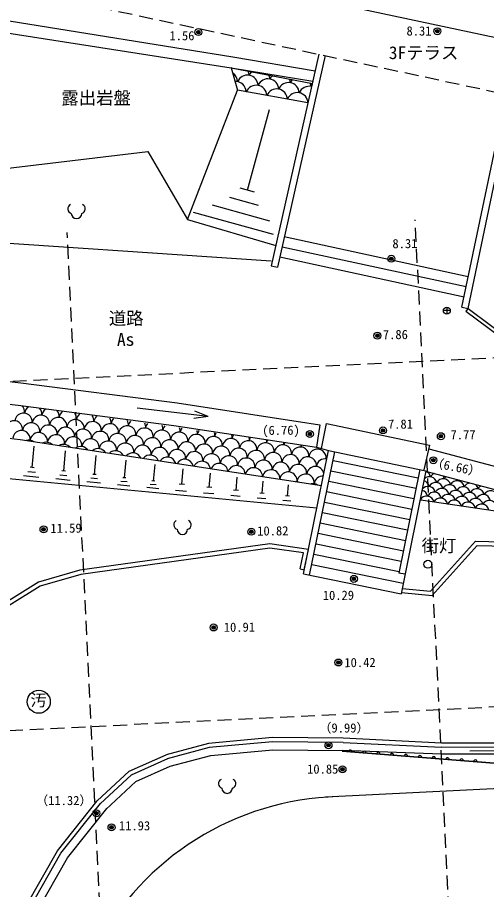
# Model space of a CAD drawing. Units: millimetres on the paper. Extents: x -297 to 277, y -210 to 190.
# Drawn here: x -8.6 to 58.8, y -70.9 to 54.2 of the extents above; entities that cross this region are included whole.
import ezdxf
from ezdxf.enums import TextEntityAlignment as Align

# ---------------------------------------------------------------- set-up
doc = ezdxf.new("R2010")
doc.units = ezdxf.units.MM
doc.header["$PDMODE"] = 32
doc.header["$PDSIZE"] = 1
doc.linetypes.add('DASHED2', pattern=[3, 2, -1])
for name, color, linetype in [('0-0_2001', 4, 'Continuous'), ('0-1_2003', 4, 'Continuous'), ('0-2_2004', 4, 'DASHED2'), ('0-4_11215', 4, 'Continuous')]:
    doc.layers.add(name, color=color, linetype=linetype)
doc.styles.add('ＭＳ ゴシック', font='')
doc.styles.get('ＭＳ ゴシック').set_extended_font_data('MS Gothic')

msp = doc.modelspace()

# ---------------------------------------------------------------- linework, layer by layer
at = {"layer": '0-0_2001'}
for p, q in [((-51.899, 75.241), (152.26, 31.583)), ((-10.061, 51.988), (22.141, 46.975)), ((22.141, 46.975), (33.783, 44.713)), ((22.141, 46.975), (23.018, 43.755)), ((22.141, 46.975), (33.857, 45.042)), ((33.154, 41.924), (23.018, 43.755)), ((24.462, 29.427), (27.642, 40.985)), ((25.494, 29.143), (23.43, 29.711)), ((26.072, 27.208), (21.944, 28.343)), ((27.681, 24.989), (19.426, 27.26)), ((15.873, 25.229), (28.547, 21.487)), ((28.203, 23.069), (16.717, 26.229)), ((53.083, 12.637), (53.083, 11.637)), ((53.583, 12.137), (52.583, 12.137)), ((56.126, 12.451), (55.828, 12.049)), ((49.338, -14.986), (77.556, -19.212)), ((38.187, -49.791), (52.33, -50.484)), ((52.33, -49.884), (38.194, -49.191)), ((52.33, -51.484), (38.173, -50.941)), ((62.226, -50.974), (56.384, -51.02)), ((97.21, -54.579), (35.677, -57.643))]:
    msp.add_line(p, q, dxfattribs=at)
at = {"layer": '0-0_2001', "linetype": 'DASHED2'}
msp.add_line((-52.703, 67.588), (150.016, 24.259), dxfattribs=at)
at = {"layer": '0-0_2001'}
for points in [[(-9.719, 53.704), (22.354, 48.519), (34.197, 46.547)], [(-27.058, 23.666), (-10.265, 32.503), (10.171, 34.961), (15.873, 25.229), (23.018, 43.755)], [(55.828, 12.049), (62.313, 7.235), (68.436, 4.114), (80.25, 1.363), (86.789, 0.2)], [(56.126, 12.451), (62.577, 7.662), (68.609, 4.587), (80.351, 1.853), (86.877, 0.692)], [(50.485, -7.66), (83.635, -16.405), (90.988, -16.852)], [(50.022, -10.899), (83.117, -19.63), (90.791, -20.096)], [(46.555, -28.295), (51.002, -28.691), (57.447, -21.523), (74.446, -21.936), (89.398, -21.351), (95.083, -20.639), (132.245, -31.008)], [(46.674, -27.703), (50.757, -28.067), (57.186, -20.917), (74.442, -21.336), (89.349, -20.752), (95.128, -20.029), (134.16, -30.92)], [(38.046, -51.04), (59.879, -52.754), (101.546, -49.414), (120.642, -43.039), (126.281, -42.244)], [(104.544, -41.573), (97.074, -44.082), (85.41, -47.385), (76.499, -49.042), (67.525, -49.885), (52.33, -49.884)], [(104.735, -42.142), (97.251, -44.655), (85.546, -47.97), (76.582, -49.637), (67.553, -50.485), (52.33, -50.484)], [(105.054, -43.089), (97.547, -45.611), (85.775, -48.944), (76.72, -50.628), (67.6, -51.485), (52.33, -51.484)], [(101.546, -49.414), (59.879, -52.754), (38.046, -51.04)]]:
    msp.add_lwpolyline(points, dxfattribs=at)
at = {"layer": '0-0_2001', "color": 2}
for centre, radius in [((17.421, 52.078), 0.25), ((17.421, 52.078), 0.2), ((17.421, 52.078), 0.15), ((17.421, 52.078), 0.1), ((17.421, 52.078), 0.05), ((17.421, 52.078), 0.02), ((51.73, 52.201), 0.25), ((51.73, 52.201), 0.2), ((51.73, 52.201), 0.15), ((51.73, 52.201), 0.1), ((51.73, 52.201), 0.05), ((51.73, 52.201), 0.02), ((52.229, -5.87), 0.25), ((52.229, -5.87), 0.2), ((52.229, -5.87), 0.15), ((52.229, -5.87), 0.1), ((52.229, -5.87), 0.05), ((52.229, -5.87), 0.02), ((51.153, -9.318), 0.25), ((51.153, -9.318), 0.2), ((51.153, -9.318), 0.15), ((51.153, -9.318), 0.1), ((51.153, -9.318), 0.05), ((51.153, -9.318), 0.02), ((36.096, -50.181), 0.25), ((36.096, -50.181), 0.2), ((36.096, -50.181), 0.15), ((36.096, -50.181), 0.1), ((36.096, -50.181), 0.05), ((36.096, -50.181), 0.02), ((38.106, -53.63), 0.25), ((38.106, -53.63), 0.2), ((38.106, -53.63), 0.15), ((38.106, -53.63), 0.1), ((38.106, -53.63), 0.05), ((38.106, -53.63), 0.02), ((2.779, -59.939), 0.25), ((2.779, -59.939), 0.2), ((2.779, -59.939), 0.15), ((2.779, -59.939), 0.1), ((2.779, -59.939), 0.05), ((2.779, -59.939), 0.02), ((4.952, -61.961), 0.25), ((4.952, -61.961), 0.2), ((4.952, -61.961), 0.15), ((4.952, -61.961), 0.1), ((4.952, -61.961), 0.05), ((4.952, -61.961), 0.02)]:
    msp.add_circle(centre, radius, dxfattribs=at)
at = {"layer": '0-0_2001'}
for centre, radius in [((53.083, 12.137), 0.5), ((50.364, -24.228), 0.566), ((-5.489, -43.952), 1.65)]:
    msp.add_circle(centre, radius, dxfattribs=at)
for centre, radius, start, end in [((23.188, 45.82), 1.538, 131.60692, 132.61909), ((23.188, 45.82), 1.538, 2.44399, 26.40444), ((26.14, 45.287), 1.538, 133.4462, 157.08323), ((21.499, 44.906), 1.538, 2.44399, 56.06982), ((24.451, 44.372), 1.538, 2.44399, 157.08323), ((27.403, 43.839), 1.538, 2.44399, 157.08323), ((26.14, 45.287), 1.538, 2.44399, 24.56516), ((29.093, 44.754), 1.538, 135.24418, 157.08323), ((29.093, 44.754), 1.538, 2.44399, 22.76718), ((32.045, 44.221), 1.538, 137.0052, 157.08323), ((22.762, 43.458), 1.538, 2.44399, 93.01598), ((25.714, 42.925), 1.538, 2.44399, 157.08323), ((28.666, 42.392), 1.538, 2.44399, 157.08323), ((30.355, 43.306), 1.538, 2.44399, 157.08323), ((33.308, 42.773), 1.538, 75.91264, 157.08323), ((32.045, 44.221), 1.538, 2.44399, 21.00616), ((34.997, 43.687), 1.538, 143.78179, 157.08323), ((24.024, 42.011), 1.538, 79.46589, 80.0616), ((26.977, 41.478), 1.538, 79.52055, 80.00694), ((31.618, 41.859), 1.538, 2.44399, 157.08323), ((29.929, 40.944), 1.538, 79.59178, 79.93571), ((49.703, -11.902), 1.064, 11.57207, 66.10329), ((51.682, -12.195), 1.064, 113.9596, 151.54015), ((49.498, -13.286), 1.064, 11.57207, 73.68687), ((50.59, -12.741), 1.064, 11.57207, 133.54654), ((52.568, -13.034), 1.064, 11.57207, 151.54015), ((51.682, -12.195), 1.064, 11.57207, 36.48249), ((53.66, -12.489), 1.064, 130.28552, 151.54015), ((54.546, -13.328), 1.064, 11.57207, 151.54015), ((53.66, -12.489), 1.064, 11.57207, 20.15657), ((55.638, -12.783), 1.064, 143.79506, 151.54015), ((49.292, -14.671), 1.064, 11.57207, 77.62372), ((50.384, -14.126), 1.064, 11.57207, 141.13486), ((51.476, -13.58), 1.064, 11.57207, 151.54015), ((52.363, -14.419), 1.064, 11.57207, 151.54015), ((53.454, -13.874), 1.064, 11.57207, 151.54015), ((54.341, -14.713), 1.064, 11.57207, 151.54015), ((55.433, -14.167), 1.064, 11.57207, 151.54015), ((56.525, -13.622), 1.064, 98.96936, 151.54015), ((57.411, -14.461), 1.064, 11.57207, 151.54015), ((56.525, -13.622), 1.064, 11.57207, 51.47273), ((58.503, -13.915), 1.064, 120.15121, 151.54015), ((59.389, -14.755), 1.064, 11.57207, 151.54015), ((50.179, -15.51), 1.064, 11.57207, 151.54015), ((51.271, -14.965), 1.064, 11.57207, 151.54015), ((52.157, -15.804), 1.064, 11.57207, 151.54015), ((53.249, -15.259), 1.064, 11.57207, 151.54015), ((55.227, -15.552), 1.064, 11.57207, 151.54015), ((56.319, -15.007), 1.064, 11.57207, 151.54015), ((57.206, -15.846), 1.064, 11.57207, 151.54015), ((58.298, -15.3), 1.064, 11.57207, 151.54015), ((51.065, -16.35), 1.064, 80.00602, 83.08421), ((53.043, -16.643), 1.064, 79.36847, 83.72176), ((54.135, -16.098), 1.064, 11.57207, 151.54015), ((55.022, -16.937), 1.064, 78.87921, 84.21102), ((56.114, -16.391), 1.064, 11.57207, 151.54015), ((57, -17.231), 1.064, 78.4667, 84.62352), ((58.092, -16.685), 1.064, 11.57207, 151.54015), ((59.184, -16.14), 1.064, 11.57207, 151.54015), ((39.243, -51.134), 0.25, 355.51007, 175.51007), ((41.237, -51.29), 0.25, 355.51007, 175.51007), ((43.231, -51.447), 0.25, 355.51007, 175.51007), ((45.225, -51.603), 0.25, 355.51007, 175.51007), ((47.219, -51.76), 0.25, 355.51007, 175.51007), ((49.212, -51.916), 0.25, 355.51007, 175.51007), ((51.206, -52.073), 0.25, 355.51007, 175.51007), ((53.2, -52.23), 0.25, 355.51007, 175.51007), ((55.194, -52.386), 0.25, 355.51007, 175.51007), ((57.188, -52.543), 0.25, 355.51007, 175.51007), ((38.558, -98.079), 40.538, 91.62626, 273.71673)]:
    msp.add_arc(centre, radius, start, end, dxfattribs=at)
at = {"layer": '0-0_2001', "color": 2}
for p in [(17.421, 52.078), (51.73, 52.201), (52.229, -5.87), (51.153, -9.318), (36.096, -50.181), (38.106, -53.63), (2.779, -59.939), (4.952, -61.961)]:
    msp.add_point(p, dxfattribs=at)
at = {"layer": '0-1_2003'}
for p, q in [((35.607, 48.712), (28.766, 18.362)), ((55.245, 12.635), (61.636, 43.149)), ((56.126, 12.451), (62.516, 42.961)), ((29.156, 24.424), (29.207, 24.413)), ((28.839, 22.958), (28.877, 22.95)), ((29.757, 22.76), (56.169, 17.046)), ((28.522, 21.492), (28.547, 21.487)), ((29.427, 21.296), (55.861, 15.577)), ((28.205, 20.026), (28.217, 20.023)), ((29.097, 19.833), (55.554, 14.109)), ((57.356, 18.323), (57.394, 18.315)), ((57.048, 16.855), (57.077, 16.849)), ((56.741, 15.387), (56.76, 15.383)), ((56.433, 13.919), (56.443, 13.917)), ((55.246, 12.641), (56.126, 12.451)), ((-44.447, -1.914), (-8.156, -6.364)), ((18.819, -3.042), (8.652, -1.84)), ((18.819, -3.042), (16.895, -2.275)), ((18.819, -3.042), (16.77, -3.34)), ((34.852, -4.236), (34.36, -7.448)), ((-8.156, -6.364), (35.091, -12.942)), ((-6.446, -10.358), (-6.156, -7.299)), ((34.36, -7.448), (35.109, -7.637)), ((-1.908, -10.866), (-1.635, -7.987)), ((2.505, -11.36), (2.762, -8.656)), ((32.506, -25.592), (36.117, -7.917)), ((33.388, -25.773), (36.999, -8.098)), ((35.109, -7.637), (36.117, -7.917)), ((36.117, -7.917), (50.088, -10.825)), ((6.798, -11.841), (7.038, -9.306)), ((10.973, -12.308), (11.197, -9.939)), ((36.746, -9.337), (48.966, -11.834)), ((-5.962, -11.065), (-7.055, -10.962)), ((-6.173, -10.384), (-6.719, -10.332)), ((-1.651, -10.891), (-2.165, -10.842)), ((15.033, -12.763), (15.242, -10.554)), ((18.982, -13.205), (19.176, -11.152)), ((36.44, -10.831), (48.663, -13.328)), ((49.206, -10.647), (46.202, -25.498)), ((50.088, -10.825), (46.522, -28.456)), ((-5.478, -11.773), (-7.663, -11.565)), ((-0.997, -12.198), (-3.054, -12.003)), ((-1.453, -11.532), (-2.481, -11.434)), ((3.361, -12.611), (1.429, -12.428)), ((2.933, -11.986), (1.967, -11.894)), ((2.747, -11.383), (2.264, -11.337)), ((7.199, -12.427), (6.294, -12.341)), ((7.024, -11.862), (6.571, -11.82)), ((11.184, -12.329), (10.761, -12.288)), ((22.822, -13.635), (23.002, -11.734)), ((26.557, -14.054), (26.724, -12.3)), ((36.135, -12.325), (48.361, -14.823)), ((49.848, -12.014), (49.88, -12.02)), ((7.6, -13.013), (5.789, -12.841)), ((11.723, -13.404), (10.03, -13.244)), ((11.348, -12.856), (10.501, -12.776)), ((15.732, -13.785), (14.154, -13.635)), ((15.427, -12.801), (14.638, -12.726)), ((19.348, -13.24), (18.615, -13.17)), ((23.162, -13.667), (22.483, -13.603)), ((30.19, -14.46), (30.343, -12.851)), ((49.545, -13.508), (49.575, -13.515)), ((19.631, -14.155), (18.165, -14.016)), ((23.424, -14.514), (22.066, -14.386)), ((27.112, -14.864), (25.86, -14.745)), ((26.87, -14.083), (26.244, -14.024)), ((30.477, -14.488), (29.902, -14.433)), ((35.83, -13.819), (48.059, -16.318)), ((49.243, -15.003), (49.27, -15.009)), ((30.699, -15.205), (29.55, -15.096)), ((35.525, -15.314), (47.757, -17.813)), ((35.219, -16.808), (47.454, -19.307)), ((48.941, -16.498), (48.964, -16.503)), ((34.914, -18.302), (47.152, -20.802)), ((48.638, -17.993), (48.659, -17.997)), ((34.609, -19.796), (46.85, -22.297)), ((48.336, -19.487), (48.354, -19.491)), ((48.034, -20.982), (48.049, -20.985)), ((34.304, -21.29), (46.547, -23.792)), ((47.731, -22.477), (47.743, -22.479)), ((33.116, -22.604), (33.13, -22.607)), ((33.998, -22.784), (46.245, -25.286)), ((32.039, -24.901), (32.627, -25.023)), ((32.811, -24.098), (32.819, -24.1)), ((33.693, -24.278), (46.827, -26.962)), ((47.429, -23.972), (47.438, -23.973)), ((32.506, -25.592), (46.522, -28.456)), ((47.084, -25.676), (46.202, -25.498)), ((47.127, -25.466), (47.133, -25.468))]:
    msp.add_line(p, q, dxfattribs=at)
for points in [[(34.727, 48.9), (27.888, 18.56), (28.767, 18.37)], [(27.89, 19.226), (-20.44, 22.497), (-59.913, 23.234), (-81.042, 21.509), (-100.81, 18.388), (-115.365, 15.137), (-121.591, 16.516), (-126.357, 15.325), (-129.259, 24.79)], [(-26.733, 3.934), (-8.076, 1.808), (14.371, -1.1), (34.852, -4.236)], [(-36.73, 1.803), (-8.469, -1.419), (13.916, -4.319), (34.36, -7.448)], [(35.109, -7.637), (35.806, -4.045), (50.594, -7.175), (49.796, -10.704)], [(34.428, -16.186), (-10.77, -11.898), (-32.421, -10.822)], [(32.627, -25.023), (33.232, -22.115), (27.669, -21.299), (0.411, -25.097), (-5.536, -26.803), (-13.456, -31.738), (-33.865, -50.075)], [(32.039, -24.901), (32.515, -22.616), (27.667, -21.905), (0.536, -25.685), (-5.29, -27.357), (-13.094, -32.219), (-33.464, -50.522)], [(38.194, -49.191), (28.05, -49.073), (18.88, -49.916), (12.807, -51.541)], [(38.187, -49.791), (28.074, -49.674), (18.986, -50.509), (12.962, -52.12)], [(4.121, -59.402), (8.447, -55.393), (13.348, -53.208), (19.188, -51.645), (28.12, -50.824), (38.173, -50.941)], [(2.898, -58.15), (7.47, -53.913), (12.807, -51.541)], [(3.306, -58.59), (7.805, -54.42), (13.051, -52.089)], [(8.631, -130.373), (1.925, -124.162), (-6.14, -114.833), (-8.841, -109.122), (-10.477, -103.235), (-11.248, -94.066), (-10.791, -84.934), (-9.58, -78.927), (-7.299, -73.226), (-2.806, -65.329), (2.898, -58.15)], [(9.039, -129.933), (2.357, -123.745), (-5.633, -114.503), (-8.277, -108.912), (-9.884, -103.129), (-10.647, -94.056), (-10.194, -85.009), (-9.002, -79.099), (-6.757, -73.486), (-2.308, -65.666), (3.368, -58.523)], [(9.82, -129.089), (3.185, -122.944), (-4.66, -113.869), (-7.195, -108.509), (-8.747, -102.925), (-9.494, -94.036), (-9.05, -85.152), (-7.896, -79.429), (-5.719, -73.987), (-1.352, -66.312), (4.268, -59.239)]]:
    msp.add_lwpolyline(points, dxfattribs=at)
at = {"layer": '0-1_2003', "color": 2}
for centre, radius in [((45.116, 19.578), 0.25), ((45.116, 19.578), 0.2), ((45.116, 19.578), 0.15), ((45.116, 19.578), 0.1), ((45.116, 19.578), 0.05), ((45.116, 19.578), 0.02), ((43.125, 8.545), 0.25), ((43.125, 8.545), 0.2), ((43.125, 8.545), 0.15), ((43.125, 8.545), 0.1), ((43.125, 8.545), 0.05), ((43.125, 8.545), 0.02), ((43.92, -5.042), 0.25), ((43.92, -5.042), 0.2), ((43.92, -5.042), 0.15), ((43.92, -5.042), 0.1), ((43.92, -5.042), 0.05), ((33.422, -5.56), 0.25), ((33.422, -5.56), 0.2), ((33.422, -5.56), 0.15), ((33.422, -5.56), 0.1), ((33.422, -5.56), 0.05), ((33.422, -5.56), 0.02), ((43.92, -5.042), 0.02), ((-4.807, -19.224), 0.25), ((-4.807, -19.224), 0.2), ((-4.807, -19.224), 0.15), ((-4.807, -19.224), 0.1), ((-4.807, -19.224), 0.05), ((-4.807, -19.224), 0.02), ((25.013, -19.567), 0.25), ((25.013, -19.567), 0.2), ((25.013, -19.567), 0.15), ((25.013, -19.567), 0.1), ((25.013, -19.567), 0.05), ((25.013, -19.567), 0.02), ((19.61, -33.296), 0.25), ((19.61, -33.296), 0.2), ((19.61, -33.296), 0.15), ((19.61, -33.296), 0.1), ((19.61, -33.296), 0.05), ((19.61, -33.296), 0.02), ((37.526, -38.318), 0.25), ((37.526, -38.318), 0.2), ((37.526, -38.318), 0.15), ((37.526, -38.318), 0.1), ((37.526, -38.318), 0.05), ((37.526, -38.318), 0.02)]:
    msp.add_circle(centre, radius, dxfattribs=at)
at = {"layer": '0-1_2003'}
for radius in [0.25, 0.2, 0.15, 0.1, 0.05, 0.02]:
    msp.add_circle((39.742, -26.325), radius, dxfattribs=at)
for centre, start, end in [((-8.765, -2.415), 353.02, 47.28724), ((-6.283, -2.719), 120.16626, 173.02), ((-6.283, -2.719), 353.02, 43.80646), ((-3.802, -3.022), 123.39643, 173.02), ((-3.802, -3.022), 353.02, 40.57628), ((-1.32, -3.326), 126.43194, 173.02), ((-9.068, -4.896), 353.02, 173.02), ((-7.676, -3.807), 353.02, 173.02), ((-5.194, -4.111), 353.02, 173.02), ((-2.713, -4.415), 353.02, 173.02), ((-0.231, -4.719), 353.02, 173.02), ((-1.32, -3.326), 353.02, 37.54077), ((1.161, -3.63), 129.31153, 173.02), ((1.161, -3.63), 353.02, 34.66119), ((3.643, -3.934), 132.06334, 173.02), ((3.643, -3.934), 353.02, 31.90937), ((6.124, -4.238), 134.70866, 173.02), ((6.124, -4.238), 353.02, 29.26405), ((8.606, -4.541), 137.26404, 173.02), ((-6.587, -5.2), 353.02, 173.02), ((-4.106, -5.504), 353.02, 173.02), ((-1.624, -5.808), 353.02, 173.02), ((0.857, -6.111), 353.02, 173.02), ((2.25, -5.023), 353.02, 173.02), ((4.732, -5.326), 353.02, 173.02), ((7.213, -5.63), 353.02, 173.02), ((9.694, -5.934), 353.02, 173.02), ((8.606, -4.541), 353.02, 26.70867), ((11.087, -4.845), 139.74271, 173.02), ((12.176, -6.238), 353.02, 173.02), ((11.087, -4.845), 353.02, 24.23), ((13.569, -5.149), 142.15547, 173.02), ((13.569, -5.149), 353.02, 21.81724), ((16.05, -5.453), 144.51128, 173.02), ((-7.98, -6.289), 353.02, 173.02), ((-5.498, -6.593), 353.02, 173.02), ((-3.017, -6.896), 353.02, 173.02), ((-0.535, -7.2), 353.02, 173.02), ((3.339, -6.415), 353.02, 173.02), ((5.82, -6.719), 353.02, 173.02), ((8.302, -7.023), 353.02, 173.02), ((10.783, -7.327), 353.02, 173.02), ((14.657, -6.542), 353.02, 173.02), ((17.139, -6.845), 353.02, 173.02), ((16.05, -5.453), 353.02, 19.46143), ((18.532, -5.757), 146.81774, 173.02), ((19.62, -7.149), 353.02, 173.02), ((18.532, -5.757), 353.02, 17.15498), ((21.013, -6.06), 149.08134, 173.02), ((22.102, -7.453), 353.02, 173.02), ((21.013, -6.06), 353.02, 14.89138), ((23.494, -6.364), 151.30774, 173.02), ((23.494, -6.364), 353.02, 12.66497), ((25.976, -6.668), 153.50195, 173.02), ((-6.891, -7.681), 54.19858, 108.50482), ((-4.409, -7.985), 47.6114, 115.092), ((-1.928, -8.289), 42.00622, 120.69718), ((0.554, -8.593), 37.00398, 125.69942), ((1.946, -7.504), 353.02, 173.02), ((4.428, -7.808), 353.02, 173.02), ((6.909, -8.112), 353.02, 173.02), ((9.391, -8.415), 353.02, 173.02), ((11.872, -8.719), 353.02, 173.02), ((13.265, -7.63), 353.02, 173.02), ((15.746, -7.934), 353.02, 173.02), ((18.228, -8.238), 353.02, 173.02), ((20.709, -8.542), 353.02, 173.02), ((24.583, -7.757), 353.02, 173.02), ((27.065, -8.061), 353.02, 173.02), ((25.976, -6.668), 353.02, 10.47077), ((28.457, -6.972), 155.66839, 173.02), ((29.546, -8.364), 353.02, 173.02), ((28.457, -6.972), 353.02, 8.30432), ((30.939, -7.276), 157.81111, 173.02), ((32.028, -8.668), 353.02, 173.02), ((33.42, -7.579), 159.93376, 173.02), ((30.939, -7.276), 353.02, 6.16161), ((3.035, -8.897), 32.41439, 130.28901), ((5.517, -9.2), 28.12554, 134.57786), ((7.998, -9.504), 24.06472, 138.63868), ((10.479, -9.808), 20.18122, 142.52218), ((14.354, -9.023), 353.02, 173.02), ((16.835, -9.327), 353.02, 173.02), ((19.317, -9.631), 353.02, 173.02), ((21.798, -9.934), 353.02, 173.02), ((23.191, -8.846), 353.02, 173.02), ((25.672, -9.149), 353.02, 173.02), ((28.154, -9.453), 353.02, 173.02), ((30.635, -9.757), 353.02, 173.02), ((34.509, -8.972), 353.02, 173.02), ((33.42, -7.579), 353.02, 2.43818), ((35.902, -7.883), 163.7957, 173.02), ((36.991, -9.276), 142.91698, 173.02), ((12.961, -10.112), 16.43773, 146.26567), ((15.442, -10.416), 12.80559, 149.89781), ((17.924, -10.72), 9.26189, 153.44151), ((20.405, -11.023), 5.78776, 156.91564), ((24.279, -10.238), 353.02, 173.02), ((26.761, -10.542), 353.02, 173.02), ((29.242, -10.846), 353.02, 173.02), ((31.724, -11.15), 353.02, 173.02), ((33.117, -10.061), 353.02, 173.02), ((35.598, -10.365), 77.59991, 173.02), ((22.887, -11.327), 2.36711, 160.33629), ((25.368, -11.631), 358.98582, 163.71758), ((27.85, -11.935), 355.6311, 167.0723), ((30.331, -12.239), 353.02, 170.41237), ((34.205, -11.454), 9.68859, 173.02), ((31.42, -13.631), 72.05203, 90.65137), ((32.813, -12.542), 353.02, 173.02), ((35.294, -12.846), 86.75258, 173.02), ((33.902, -13.935), 59.57399, 103.12941)]:
    msp.add_arc(centre, 1.25, start, end, dxfattribs=at)
at = {"layer": '0-1_2003', "color": 2}
for p in [(45.116, 19.578), (43.125, 8.545), (43.92, -5.042), (33.422, -5.56), (-4.807, -19.224), (25.013, -19.567), (19.61, -33.296), (37.526, -38.318)]:
    msp.add_point(p, dxfattribs=at)
at = {"layer": '0-1_2003'}
msp.add_point((39.742, -26.325), dxfattribs=at)
at = {"layer": '0-2_2004'}
for p, q in [((58.646, -181.751), (48.549, 25.175)), ((8.705, -184.188), (-1.421, 23.347)), ((118.617, 8.214), (-208.364, -7.741)), ((121.053, -41.727), (-205.927, -57.681))]:
    msp.add_line(p, q, dxfattribs=at)
at = {"layer": '0-4_11215'}
for centre, radius, start, end in [((-0.648, 26.737), 0.67, 116.08703, 255.33416), ((0.513, 26.737), 0.67, 284.66584, 63.91297), ((-0.068, 26.089), 0.75, 180, 0), ((14.547, -18.57), 0.67, 116.08703, 255.33416), ((15.708, -18.57), 0.67, 284.66584, 63.91297), ((15.127, -19.218), 0.75, 180, 0), ((20.967, -55.686), 0.67, 116.08703, 255.33416), ((22.128, -55.686), 0.67, 284.66584, 63.91297), ((21.548, -56.334), 0.75, 180, 0)]:
    msp.add_arc(centre, radius, start, end, dxfattribs=at)

# ---------------------------------------------------------------- texts
at = {"layer": '0-0_2001', "style": 'ＭＳ ゴシック'}
for s, height, p in [('8.31', 1.32, (47.296, 51.192)), ('1.56', 1.32, (13.266, 50.513)), ('3Fテラス', 1.833, (44.756, 47.662)), ('露出岩盤', 1.833, (-2.267, 41.168)), ('7.77', 1.32, (53.615, -6.716)), ('街灯', 1.833, (49.463, -23.033)), ('（9.99）', 1.32, (34.722, -48.755)), ('10.85', 1.32, (33.025, -54.657)), ('（11.32）', 1.32, (-5.941, -59.164)), ('11.93', 1.32, (6.016, -62.786))]:
    msp.add_text(s, height=height, dxfattribs=at).set_placement(p, align=Align.BOTTOM_LEFT)
msp.add_text('（6.66）', height=1.32, rotation=348.682, dxfattribs=at).set_placement((50.684, -10.613), align=Align.BOTTOM_LEFT)
at = {"layer": '0-1_2003', "style": 'ＭＳ ゴシック'}
for s, height, p in [('8.31', 1.32, (45.281, 20.688)), ('道路', 1.833, (4.567, 9.559)), ('7.86', 1.32, (43.909, 7.641)), ('7.81', 1.32, (44.638, -5.203)), ('(6.76)', 1.32, (26.595, -6.085)), ('11.59', 1.32, (-3.816, -20.126)), ('10.82', 1.32, (25.868, -20.512)), ('10.29', 1.32, (35.283, -29.75)), ('10.91', 1.32, (21.072, -34.319)), ('10.42', 1.32, (38.382, -39.388)), ('汚', 1.686, (-6.669, -45.089))]:
    msp.add_text(s, height=height, rotation=0.38, dxfattribs=at).set_placement(p, align=Align.BOTTOM_LEFT)
at = {"layer": '0-1_2003', "color": 3, "style": 'ＭＳ ゴシック'}
msp.add_text('As', height=1.833, rotation=0.38, dxfattribs=at).set_placement((5.742, 6.531), align=Align.BOTTOM_LEFT)

doc.saveas('drawing.dxf')
